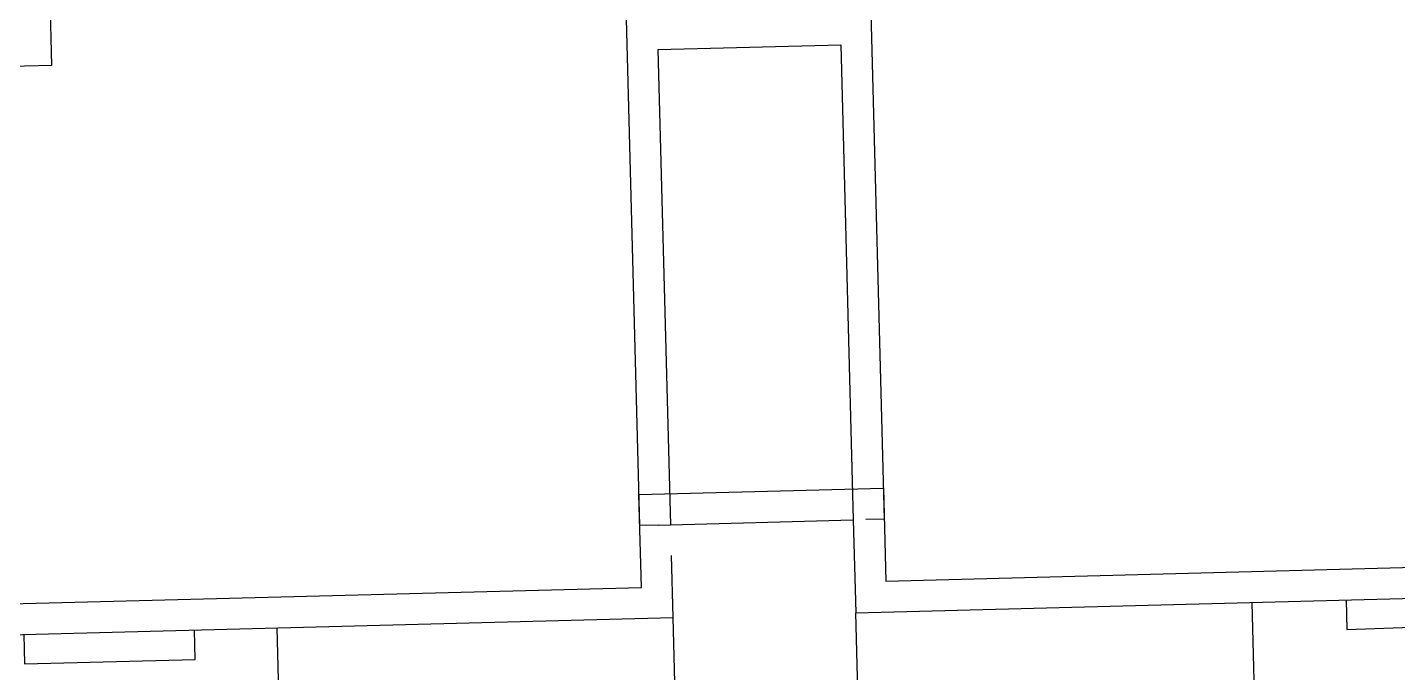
# Model space of a CAD drawing. Extents: x 302512 to 1034855, y -184136 to 410364.
# Drawn here: x 548761 to 566462, y -38519 to -30186 of the extents above; entities that cross this region are included whole.
import ezdxf

# ---------------------------------------------------------------- set-up
doc = ezdxf.new("R2010")
doc.units = 0
doc.header["$MEASUREMENT"] = 0
for name, color, linetype in [('WALL', 4, 'Continuous'), ('WZ', 2, 'Continuous'), ('环境', 8, 'Continuous')]:
    doc.layers.add(name, color=color, linetype=linetype)

# ---------------------------------------------------------------- blocks, each defined once
blk = doc.blocks.new('A$C1DC86410')
at = {"layer": 'WZ'}
for p, q in [((20540.23163580894, 14519.89505699277), (20540.23163580894, 9019.89505699277)), ((20540.23163580894, 9019.89505699277), (21440.23163580894, 9019.89505699277)), ((9940.23163586855, 3279.895056992769), (9940.23163586855, 2079.895056992769)), ((13100.23163580894, 3279.895056992769), (9940.23163586855, 3279.895056992769)), ((13100.23163580894, 2079.895056992769), (13100.23163580894, 3279.895056992769)), ((12860.23163580894, 2879.895056992769), (10340.23163586855, 2879.895056992769)), ((10340.23163586855, 2879.895056992769), (10340.23163586855, 1679.895056992769)), ((12700.23163580894, 1679.895056992769), (12700.23163580894, 2479.973395705223)), ((9940.23163586855, 2079.895056992769), (2200.231635868549, 2079.895056992769)), ((21440.23163574934, 2079.895056985319), (13100.23163580894, 2079.895056992769)), ((10340.23163586855, 1679.895056992769), (2600.231635808945, 1679.895056992769)), ((21840.23163580894, 1679.895056992769), (12700.23163580894, 1679.895056992769))]:
    blk.add_line(p, q, dxfattribs=at)
for points in [[(12860.23163580894, 2879.89505700022), (13100.23163580894, 2879.89505700022), (13100.23163580894, 9419.89505699277), (9940.23163586855, 9419.89505699277), (9940.23163586855, 2880.792160868645), (10180.23163586855, 2879.895056992769)], [(12700.23163580894, 2879.89505700022), (12700.23163580894, 9019.89505700022), (10340.23163592815, 9019.89505700767), (10340.23163586855, 2880.792160868645)], [(4004.212301433086, 1679.895056992769), (4004.212301433086, 1299.895056992769), (2563.994420468807, 1313.254431657493)], [(5220.231635808945, 1679.895056992769), (5220.231635808945, -0.1049430072307587), (10340.23163580894, -0.1049430072307587), (10340.23163580894, 1679.895056992769)], [(17820.23163580894, 1679.895056992769), (17820.23163580894, -0.1049430072307587), (12700.23163580894, -0.1049430072307587), (12700.23163580894, 1679.895056992769)], [(21090.23163580894, 1679.895056992769), (21090.23163586855, 1299.895056992769), (18886.2509701848, 1299.895056992769), (18886.2509701252, 1679.895056992769)]]:
    blk.add_lwpolyline(points, dxfattribs=at)

msp = doc.modelspace()

# ---------------------------------------------------------------- hatches: boundary and pattern name
at = {"layer": '环境'}
h = msp.add_hatch(dxfattribs=at)
h.set_pattern_fill('ANGLE,_O', color=256, scale=3000)
h.set_pattern_definition([(0, (-609984.0939585507, -119640.7769003473), (0, 825.0000000000001), [600, -225]), (90, (-609984.0939585507, -119640.7769003473), (-825.0000000000001, 5.051501209517306e-14), [600, -225])])
edge = h.paths.add_edge_path()
edge.add_arc((456452.5202698254, -20483.03600952902), 5999.999999882882, 82.90610739022549, 136.7172286932041, ccw=False)
edge.add_arc((529230.5564035431, 564349.7677956127), 583343.7460008563, 262.9064421242585, 271.3139044814773)
edge.add_arc((556282.2267406606, -32330.84227312566), 19209.61674449953, 135.390996447, 143.8505578282533)
edge.add_arc((523139.7908070374, 498264.9605886798), 519563.4119421407, 267.02239156334633, 271.9446668256243, ccw=False)
edge.add_line((496150.7153754483, -20596.9948833962), (452084.6465785343, -16369.43911441136))
edge = h.paths.add_edge_path()
edge.add_arc((557649.2972619648, -28887.4074915247), 12195.37604413375, 122.3331244259789, 138.4177400750413, ccw=False)
edge.add_line((551126.7109780756, -18582.89076209709), (563157.0100887832, -18006.58508349324))
edge.add_arc((576761.7066860453, 6333.997658741195), 27884.61471376488, 240.7978392002225, 252.5319908396245)
edge.add_arc((-697884.8105419346, 47187662.48797935), 47224907.05095948, 271.5129119605803, 271.53649819632426, ccw=False)
edge.add_line((548957.8885803409, -20781.98179117788), (548527.1118179576, -20793.40171051768))
edge = h.paths.add_edge_path()
edge.add_line((626586.9758837472, -14296.28622386651), (626866.4842934804, -14065.55741847632))
edge.add_arc((622239.3367429655, -17885.17854441365), 5999.99999999521, 39.53901633858169, 100.4383675919696)
edge.add_arc((577050.392796655, 207323.149270234), 223698.033626444, 274.291430304433, 281.3702984552263, ccw=False)
edge.add_arc((576761.7066861086, 6333.997658622451), 27884.61471362988, 294.3952189639236, 307.6369724271134, ccw=False)
edge.add_arc((-3202813.969650181, 30587041.36929663), 30840004.67889177, 277.0611024603429, 277.11889753257)
edge.add_line((619149.7247513805, -15221.32666661206), (626586.9758837472, -14296.28622386654))
at = {"layer": '环境', "ltscale": 100}
h = msp.add_hatch(dxfattribs=at)
h.set_pattern_fill('HONEY', color=256, scale=3000, style=0)
h.set_pattern_definition([(0, (-609984.0939585507, -119640.7769003473), (562.5, 324.759525), [375, -750]), (120, (-609984.0939585507, -119640.7769003473), (-562.4999987709674, 324.7595271287468), [374.9999999999996, -749.9999999999992]), (59.99999999999999, (-609984.0939585507, -119640.7769003473), (1.229032667304786e-06, 649.5190521287468), [-750, 375])])
edge = h.paths.add_edge_path()
edge.add_arc((394105.6521317352, -16293.81311924907), 180621.7542370796, 327.83170792848136, 354.75461436961865, ccw=False)
edge.add_line((546999.7877829333, -112458.2628247042), (552209.5925395738, -115900.6930616726))
edge.add_arc((387448.2577159884, -14579.50140914298), 193422.5460765581, 328.4102579383606, 354.6584170572519)
edge.add_line((580030.8464914733, -32585.82894339506), (573971.0154771488, -32806.5104247267))
edge = h.paths.add_edge_path()
edge.add_arc((576614.9851533773, 8182.863560873782), 29734.81008803826, 266.7537576211218, 278.3957528109998)
edge.add_line((580956.5557332702, -21233.28329542791), (580552.8036330203, -27077.59078552711))
edge.add_line((580552.8036330203, -27077.59078552714), (574511.830094286, -27314.18893021712))
edge.add_line((574511.830094286, -27314.18893021706), (574931.1828429548, -21504.23364904415))

# ---------------------------------------------------------------- block references
at = {"layer": 'WALL', "xscale": -1, "rotation": 1.50000000030567}
msp.add_blockref('A$C1DC86410', (569842.2758233796, -39155.26596021699), dxfattribs=at)

doc.saveas('drawing.dxf')
